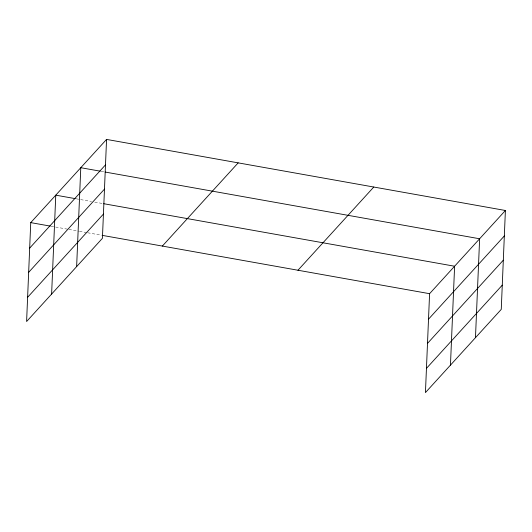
<?xml version="1.0" encoding="UTF-8"?>
<svg xmlns="http://www.w3.org/2000/svg" width="532" height="532" viewBox="0 0 532 532"><rect width="100%" height="100%" fill="white"/><g stroke="black" fill="none" stroke-linecap="round" stroke-linejoin="round"><path stroke-width="0.4" stroke-dasharray="2.66 2" d="M101.093 171.324L104.345 171.903M76.076 198.782L91.511 201.535M94.763 202.113L102.889 203.557M51.059 226.24L68.116 229.279M68.927 229.425L78.683 231.161M79.494 231.307L86.802 232.61M87.614 232.757L101.426 235.217"/><path stroke-width="0.8" d="M106.56 139.411L30.743 222.622L26.6 321.514L102.417 238.309L106.56 139.411L505.4 210.486L501.257 309.378L425.44 392.589L429.583 293.691L505.4 210.486M51.617 294.056L55.767 195.164L75.265 198.636M76.635 266.599L80.784 167.706L100.282 171.178M450.458 365.125L454.607 266.233L103.7 203.703M475.475 337.667L479.625 238.775L105.156 172.049M29.679 248.092L105.489 164.887M28.662 272.324L104.478 189.119M27.617 297.288L103.427 214.077M162.36 246.077L238.176 162.865M297.967 270.236L373.783 187.031M428.519 319.167L504.329 235.955M427.502 343.393L503.319 260.188M426.458 368.357L502.268 285.152M30.743 222.622L50.241 226.093M102.244 235.363L429.583 293.691"/></g></svg>
